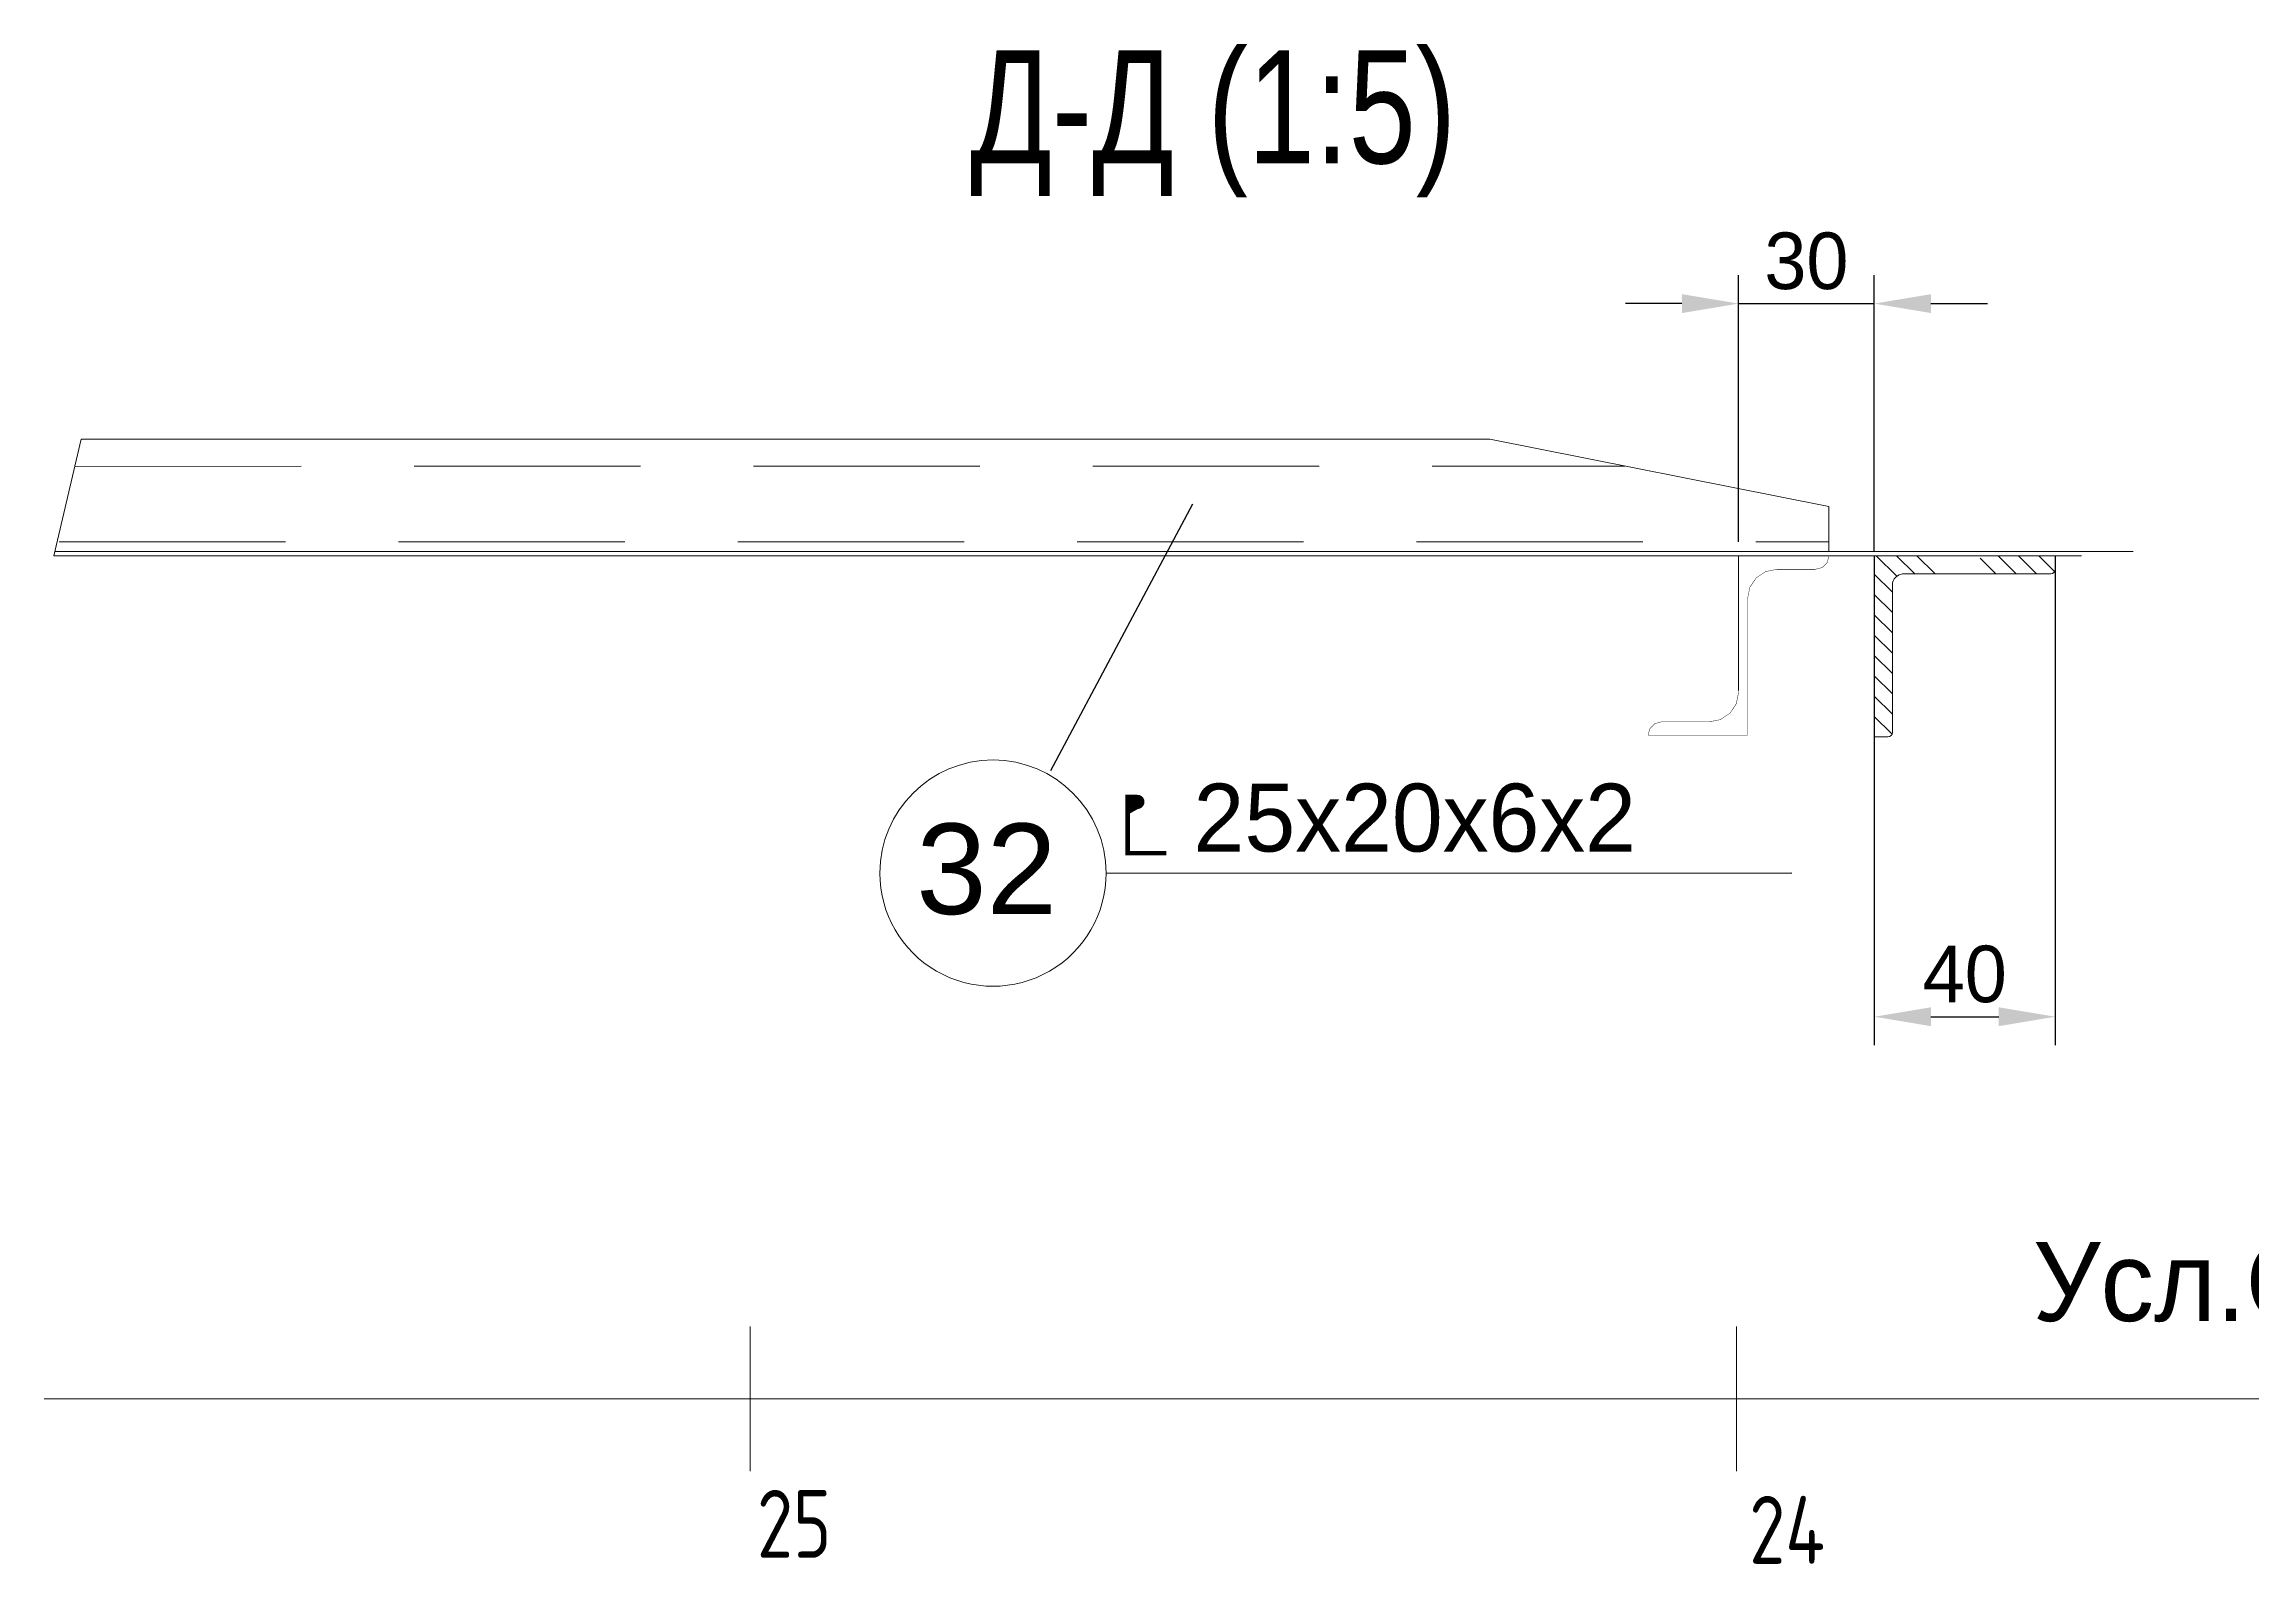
# Model space of a CAD drawing. Header units: millimetres. Extents: x 42007 to 66124, y -556 to 6894.
# Drawn here: x 47948 to 48924, y 1812 to 2484 of the extents above; entities that cross this region are included whole.
import ezdxf
from ezdxf.enums import TextEntityAlignment as Align

# ---------------------------------------------------------------- set-up
doc = ezdxf.new("R2010")
doc.units = ezdxf.units.MM
doc.linetypes.add('K5LT32769', pattern=[0])
doc.linetypes.add('K5LT32782', pattern=[150, 100, -50])
doc.layers.add('pen_7', color=1, linetype='Continuous')
doc.styles.add('KTEXTSTYLE', font='GOST_AU.SHX', dxfattribs={"width": 0.96, "height": 5})
doc.styles.add('style5', font='arial.ttf', dxfattribs={"height": 3})
pattern_1 = [(135, (50614.3363, 3365.0164), (-4.490128, -4.490128), [])]

msp = doc.modelspace()

# ---------------------------------------------------------------- hatches: boundary and pattern name
h = msp.add_hatch()
h.set_pattern_fill('', angle=90, style=0, pattern_type=0)
h.set_pattern_definition(pattern_1)
h.paths.add_polyline_path([(48770.452, 2249.641), (48784.35, 2249.642), (48784.35, 2255.642), (48780.886, 2257.642), (48757.35, 2257.642), (48757.35, 2177.642), (48763.35, 2177.642), (48764.764, 2178.228), (48765.35, 2179.642), (48765.35, 2244.642), (48766.134, 2247.33), (48768.24, 2249.175)])
h = msp.add_hatch()
h.set_pattern_fill('', angle=90, style=0, pattern_type=0)
h.set_pattern_definition(pattern_1)
h.paths.add_polyline_path([(48835.35, 2249.642), (48836.764, 2250.228), (48837.35, 2251.642), (48837.35, 2257.642), (48805.814, 2257.642), (48802.35, 2255.642), (48802.35, 2249.642)])
msp.add_hatch(color=0).paths.add_polyline_path([(48431.646, 2146.783, 1), (48431.646, 2151.017), (48427.311, 2151.017), (48427.311, 2144.37)])

# ---------------------------------------------------------------- linework, layer by layer
at = {"color": 7}
for p, q in [((48697.35, 2263.759), (48697.35, 2381.617)), ((48757.35, 2259.625), (48757.35, 2381.617)), ((48672.35, 2369.117), (48647.35, 2369.117)), ((48697.35, 2369.117), (48757.35, 2369.117)), ((48782.35, 2369.117), (48807.35, 2369.117)), ((48757.35, 2257.642), (48757.35, 2041.445)), ((48837.35, 2257.642), (48837.35, 2041.445)), ((48782.35, 2053.945), (48812.35, 2053.945))]:
    msp.add_line(p, q, dxfattribs=at)
at = {"color": 7, "linetype": 'K5LT32769', "lineweight": 18}
for p, q in [((47964.786, 2309.182), (47952.627, 2257.642)), ((47964.786, 2309.182), (48587.388, 2309.182)), ((48737.253, 2279.453), (48587.388, 2309.182)), ((48737.253, 2259.625), (48737.253, 2279.453)), ((48697.35, 2257.642), (47952.627, 2257.642)), ((47953.095, 2259.625), (48871.818, 2259.625)), ((48141.35, 2257.642), (48848.959, 2257.642)), ((48265.35, 2257.66), (48697.35, 2257.66)), ((48697.35, 2198.178), (48697.35, 2257.66)), ((48697.35, 2257.642), (48757.35, 2257.642)), ((48757.35, 2257.642), (48757.35, 2177.642)), ((48757.35, 2180.25), (48757.35, 2257.642)), ((48837.35, 2257.642), (48837.35, 2251.642)), ((48697.35, 2198.178), (48697.35, 2246.214)), ((48765.35, 2244.642), (48765.35, 2179.642)), ((48769.8, 2249.74), (48835.35, 2249.642)), ((48763.35, 2177.642), (48757.35, 2177.642)), ((48260.499, 1853.083), (48260.499, 1917.083)), ((48696.499, 1853.083), (48696.499, 1917.083)), ((47948.402, 1885.083), (49008.475, 1885.083))]:
    msp.add_line(p, q, dxfattribs=at)
at = {"color": 7, "linetype": 'K5LT32782', "lineweight": 18}
for p, q in [((47961.955, 2297.182), (48647.07, 2297.343)), ((47955.039, 2263.759), (48737.253, 2263.759))]:
    msp.add_line(p, q, dxfattribs=at)
at = {"color": 0}
for p, q in [((48393.418, 2162.725), (48456.175, 2280.589)), ((48417.81, 2117.417), (48720.836, 2117.561))]:
    msp.add_line(p, q, dxfattribs=at)
at = {"color": 7, "linetype": 'K5LT32769', "const_width": 0.18}
for points in [[(48141.35, 2259.625), (48305.225, 2259.625), (48784.15, 2259.625)], [(48697.35, 2257.642), (48697.35, 2197.168), (48696.36, 2192.235), (48693.542, 2188.054), (48689.325, 2185.261), (48684.35, 2184.279), (48663.35, 2184.279), (48660.35, 2183.483), (48658.153, 2181.305), (48657.35, 2178.331), (48701.35, 2178.331), (48701.35, 2238.805), (48702.339, 2243.737), (48705.157, 2247.919), (48709.375, 2250.712), (48714.35, 2251.693), (48731.35, 2251.693), (48734.35, 2252.49), (48736.546, 2254.668), (48737.35, 2257.642), (48697.35, 2257.642)]]:
    msp.add_lwpolyline(points, dxfattribs=at)
at = {"color": 0}
msp.add_lwpolyline([(48427.311, 2152.05, 0, 0, 0), (48429.665, 2152.05, 0, 0, 0), (48429.665, 2152.05, 0, 0, 0), (48427.311, 2152.05, 0, 0, 0), (48427.311, 2152.05, 20, 20, 0)], format="xyseb", dxfattribs=at)
at = {"color": 0, "const_width": 2}
msp.add_lwpolyline([(48426.691, 2151.017), (48431.646, 2151.017, -1), (48431.646, 2146.783), (48426.789, 2144.08)], format="xyb", dxfattribs=at)
msp.add_lwpolyline([(48427.311, 2152.05), (48427.311, 2126.233), (48444.455, 2126.233)], dxfattribs=at)
msp.add_lwpolyline([(48427.311, 2152.05), (48427.311, 2126.233), (48444.455, 2126.233)], dxfattribs=at)
at = {"color": 7, "linetype": 'K5LT32769', "lineweight": 18}
for centre, radius, start, end in [((48770.35, 2244.642), 5, 90, 180), ((48835.35, 2251.642), 2, 270, 0), ((48763.35, 2179.642), 2, 270, 0), ((48367.81, 2117.417), 50, 0, 179.999977), ((48367.81, 2117.417), 50, 179.999977, 0)]:
    msp.add_arc(centre, radius, start, end, dxfattribs=at)
at = {"color": 7}
for points in [[(48672.35, 2373.284), (48672.35, 2364.951), (48697.35, 2369.117)], [(48782.35, 2373.284), (48782.35, 2364.951), (48757.35, 2369.117)], [(48782.35, 2058.111), (48782.35, 2049.778), (48757.35, 2053.945)], [(48812.35, 2058.111), (48812.35, 2049.778), (48837.35, 2053.945)]]:
    msp.add_solid(points, dxfattribs=at)

# ---------------------------------------------------------------- texts
at = {"color": 7, "insert": (48357.645, 2481.122), "char_height": 3, "attachment_point": 1, "rotation": 359.99983, "style": 'style5'}
msp.add_mtext('\\H3.5;\\W0.965;\\Q15;\\Q0;\\W0.765;\\H50.00;Д-Д (1:5)', dxfattribs=at)
at = {"color": 4, "insert": (48727.35, 2387.867), "char_height": 25, "attachment_point": 5}
msp.add_mtext('30', dxfattribs=at)
at = {"color": 7, "attachment_point": 1}
for s, insert, char_height, style in [('{\\H10x;\\W0.965;25x20x6x2}', (48456.439, 2156.953), 3, 'style5'), ('\\H3.5;\\W0.965;\\Q15;\\Q0;\\H35.00;Усл.ОП', (48827.406, 1954.44), 2.4, 'style5'), ('{\\H12x;\\W0.965;25}', (48263.477, 1844.804), 2.5, 'KTEXTSTYLE'), ('{\\H12x;\\W0.965;24}', (48702.088, 1842.148), 2.5, 'KTEXTSTYLE')]:
    msp.add_mtext(s, dxfattribs=dict(at, insert=insert, char_height=char_height, style=style))
at = {"color": 0, "insert": (48797.35, 2072.695), "char_height": 25, "attachment_point": 5}
msp.add_mtext('40', dxfattribs=at)
at = {"layer": 'pen_7', "color": 2, "linetype": 'Continuous', "style": 'style5'}
msp.add_text('32', height=40, dxfattribs=at).set_placement((48364.971, 2119.324), align=Align.MIDDLE_CENTER)

doc.saveas('drawing.dxf')
